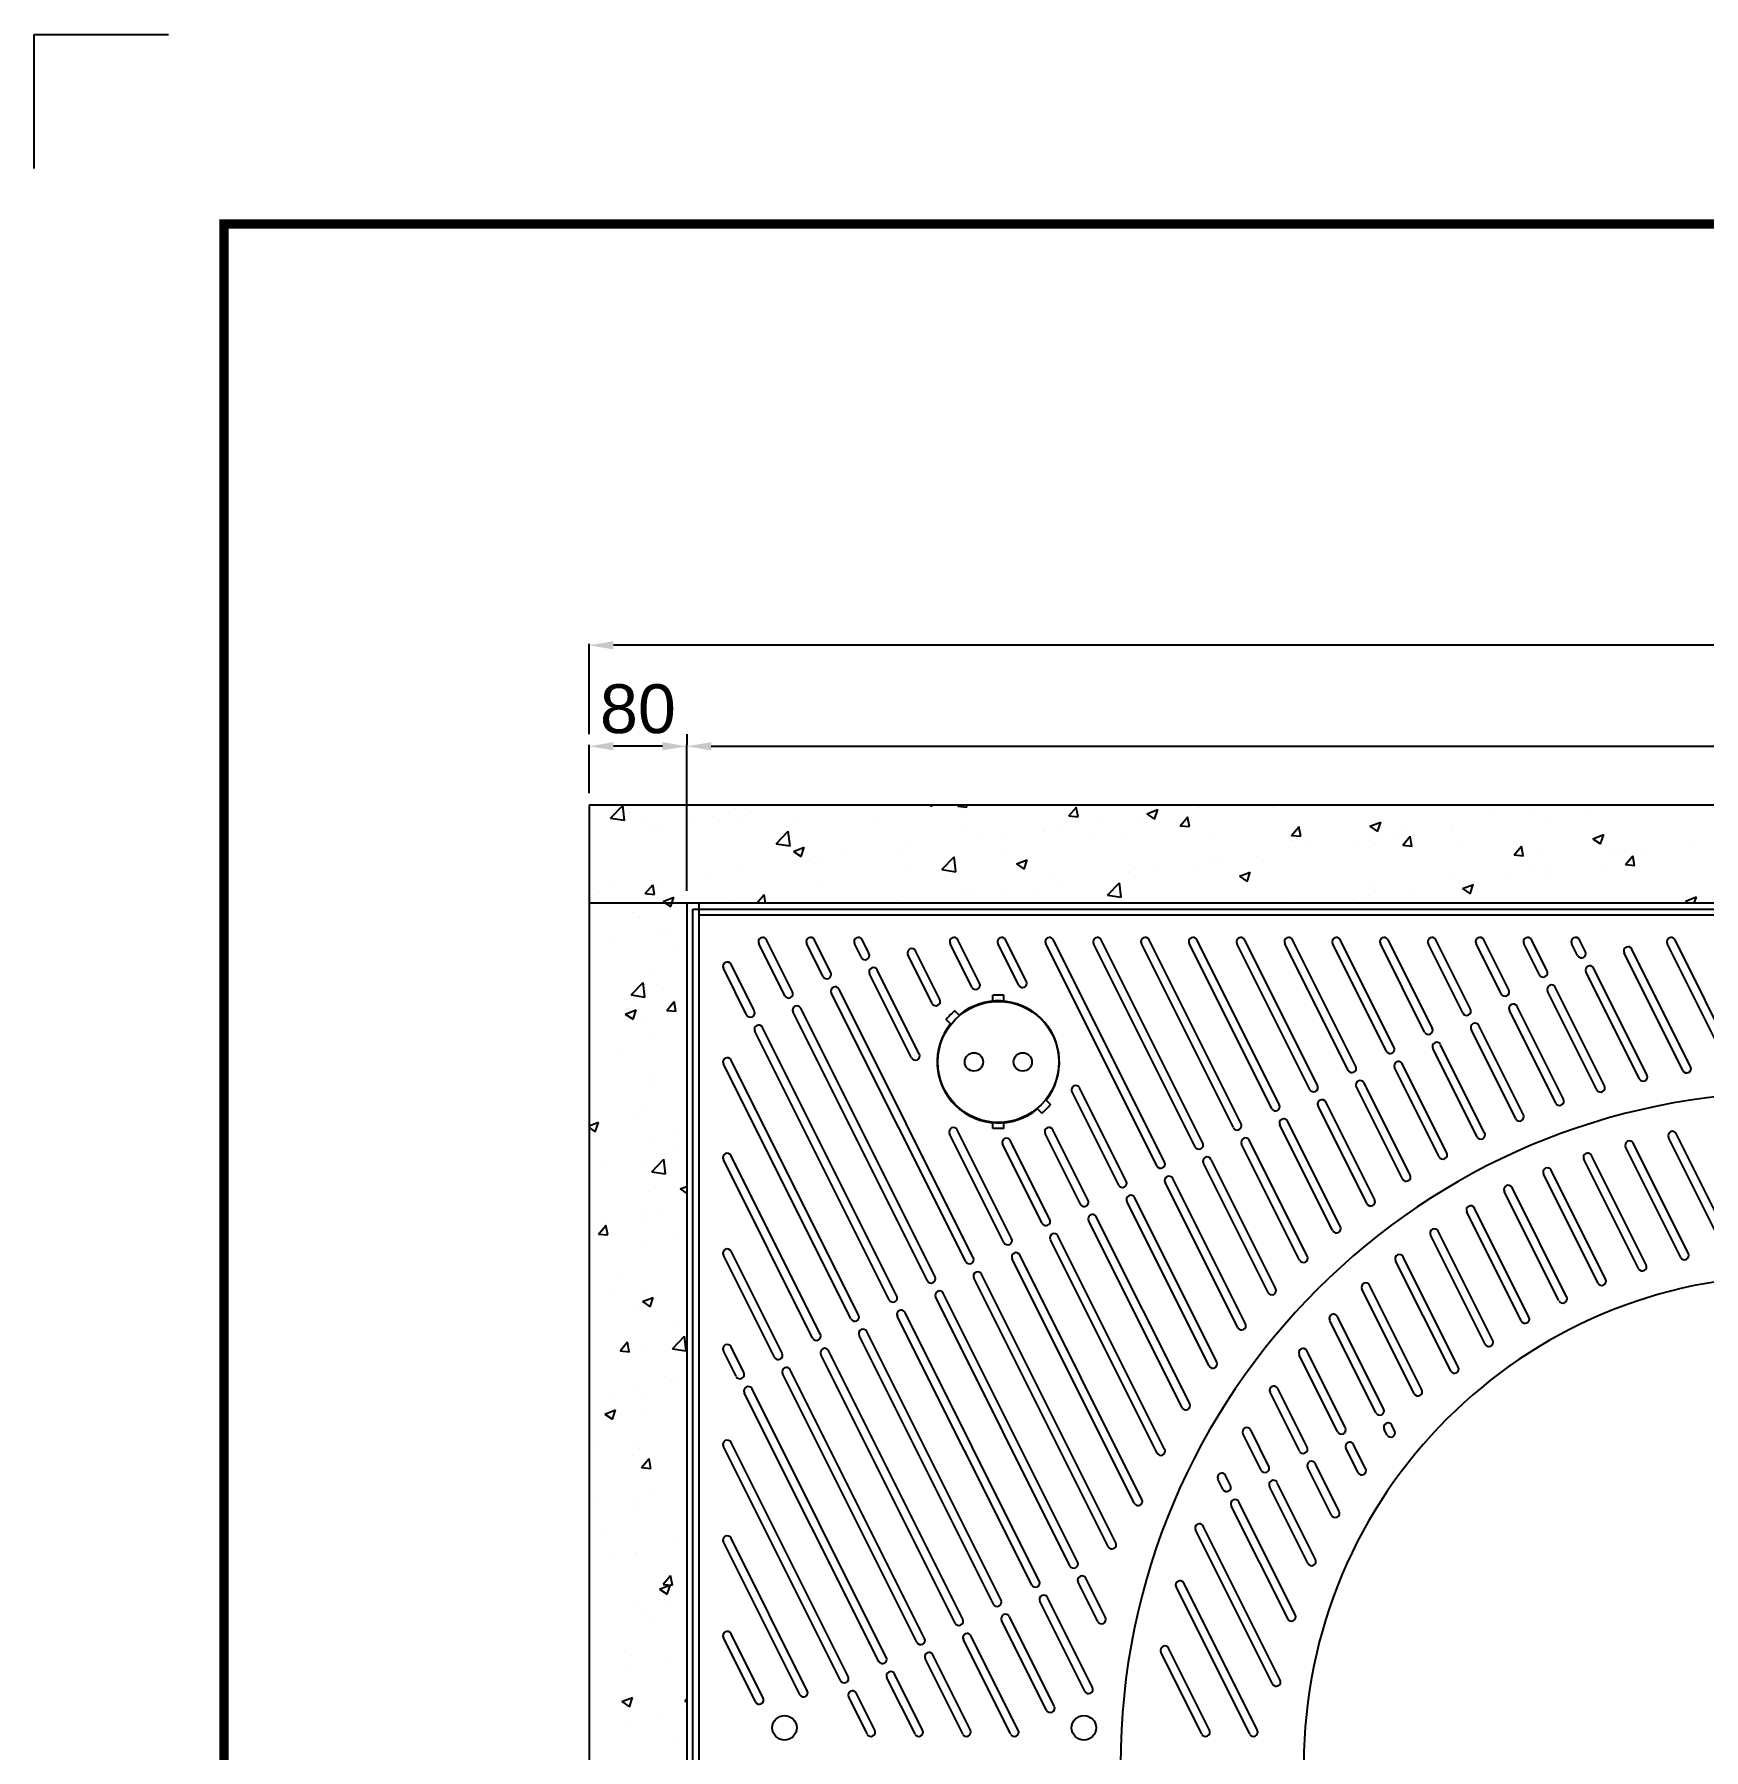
# Model space of a CAD drawing. Header units: millimetres. Extents: x 20003 to 26523, y -49763 to -45153.
# Drawn here: x 20003 to 21369, y -46557 to -45153 of the extents above; entities that cross this region are included whole.
import ezdxf

# ---------------------------------------------------------------- set-up
doc = ezdxf.new("R2010")
doc.units = ezdxf.units.MM
doc.layers.add('LAYOUT', color=7, linetype='Continuous')
doc.layers.add('받침틀', color=251, linetype='Continuous')
doc.styles.get("Standard").update_dxf_attribs({"font": 'arial.ttf'})
doc.dimstyles.new('ISO-25', dxfattribs={"dimtxt": 40, "dimasz": 20, "dimexe": 1.25, "dimexo": 10, "dimgap": 10, "dimtad": 1, "dimdec": 0, "dimtxsty": 'Standard', "dimcen": 2.5, "dimclrd": 3, "dimclre": 3, "dimclrt": 3, "dimadec": 0, "dimazin": 0, "dimtfac": 1, "dimtdec": 0, "dimtmove": 0, "dimatfit": 3, "dimfxl": 0, "dimarcsym": 0})

# ---------------------------------------------------------------- blocks, each defined once
blk = doc.blocks.new('*D35')
at = {"color": 3, "lineweight": -2, "transparency": 16777216}
for p, q in [((20457, -45773.6), (20457, -45734)), ((20517, -45735.3), (20477, -45735.3)), ((20537, -45853.6), (20537, -45734))]:
    blk.add_line(p, q, dxfattribs=at)
at = {"color": 3, "transparency": 16777216}
for points in [[(20477, -45731.9), (20477, -45738.6), (20457, -45735.3)], [(20517, -45731.9), (20517, -45738.6), (20537, -45735.3)]]:
    blk.add_solid(points, dxfattribs=at)
at = {"layer": 'Defpoints', "color": 0, "transparency": 16777216}
for p in [(20457, -45735.3), (20457, -45783.6), (20537, -45863.6)]:
    blk.add_point(p, dxfattribs=at)
at = {"color": 3, "transparency": 16777216, "insert": (20497, -45704.8), "char_height": 40, "attachment_point": 5}
blk.add_mtext('80', dxfattribs=at)
blk = doc.blocks.new('*D36')
at = {"color": 3, "lineweight": -2, "transparency": 16777216}
for p, q in [((20537, -45725.3), (20537, -45734)), ((20557, -45735.3), (22327, -45735.3)), ((22347, -45853.6), (22347, -45734))]:
    blk.add_line(p, q, dxfattribs=at)
at = {"color": 3, "transparency": 16777216}
for points in [[(20557, -45731.9), (20557, -45738.6), (20537, -45735.3)], [(22327, -45731.9), (22327, -45738.6), (22347, -45735.3)]]:
    blk.add_solid(points, dxfattribs=at)
at = {"layer": 'Defpoints', "color": 0, "transparency": 16777216}
for p in [(20537, -45735.3), (22347, -45735.3), (22347, -45863.6)]:
    blk.add_point(p, dxfattribs=at)
at = {"color": 3, "transparency": 16777216, "insert": (21442, -45704.8), "char_height": 40, "attachment_point": 5}
blk.add_mtext('1810', dxfattribs=at)
blk = doc.blocks.new('*D33')
at = {"color": 3, "lineweight": -2, "transparency": 16777216}
for p, q in [((20457, -45725.3), (20457, -45651.4)), ((22407, -45652.6), (20477, -45652.6)), ((22427, -45725.3), (22427, -45651.4))]:
    blk.add_line(p, q, dxfattribs=at)
at = {"color": 3, "transparency": 16777216}
for points in [[(20477, -45649.3), (20477, -45656), (20457, -45652.6)], [(22407, -45649.3), (22407, -45656), (22427, -45652.6)]]:
    blk.add_solid(points, dxfattribs=at)
at = {"layer": 'Defpoints', "color": 0, "transparency": 16777216}
for p in [(20457, -45652.6), (20457, -45735.3), (22427, -45735.3)]:
    blk.add_point(p, dxfattribs=at)
at = {"color": 3, "transparency": 16777216, "insert": (21442, -45622.2), "char_height": 40, "attachment_point": 5}
blk.add_mtext('1970', dxfattribs=at)

msp = doc.modelspace()

# ---------------------------------------------------------------- linework, layer by layer
for p, q in [((20003, -45152.6), (20112.8, -45152.6)), ((20003, -45262.3), (20003, -45152.6)), ((20542, -46568.6), (20542, -45868.6)), ((20542, -45868.6), (22342, -45868.6)), ((20623.6, -45936.2), (20602.3, -45893.6)), ((20654.9, -45920.6), (20641.4, -45893.6)), ((20686.2, -45904.9), (20680.5, -45893.6)), ((20776.6, -45929.2), (20758.8, -45893.6)), ((20815, -45927.7), (20797.9, -45893.6)), ((20928, -46075.6), (20837.1, -45893.6)), ((20959.3, -46060), (20876.2, -45893.6)), ((20990.6, -46044.3), (20915.3, -45893.6)), ((21022, -46028.7), (20954.4, -45893.6)), ((21053.3, -46013), (20993.6, -45893.6)), ((21084.6, -45997.3), (21032.7, -45893.6)), ((21115.9, -45981.7), (21071.8, -45893.6)), ((21147.2, -45966), (21111, -45893.6)), ((21178.5, -45950.4), (21150.1, -45893.6)), ((21209.8, -45934.7), (21189.2, -45893.6)), ((21241.1, -45919.1), (21228.4, -45893.6)), ((21272.4, -45903.4), (21267.5, -45893.6)), ((21395.4, -45992.9), (21345.8, -45893.6)), ((20617.3, -45939.4), (20596, -45896.8)), ((20648.6, -45923.7), (20635.1, -45896.8)), ((20679.9, -45908.1), (20674.3, -45896.8)), ((20737.9, -45945.7), (20717.9, -45905.8)), ((20744.1, -45942.6), (20724.2, -45902.7)), ((20770.3, -45932.4), (20752.5, -45896.8)), ((20808.7, -45930.8), (20791.7, -45896.8)), ((20921.8, -46078.7), (20830.8, -45896.8)), ((20953.1, -46063.1), (20869.9, -45896.8)), ((20984.4, -46047.4), (20909.1, -45896.8)), ((21015.7, -46031.8), (20948.2, -45896.8)), ((21047, -46016.1), (20987.3, -45896.8)), ((21078.3, -46000.5), (21026.4, -45896.8)), ((21109.6, -45984.8), (21065.6, -45896.8)), ((21140.9, -45969.2), (21104.7, -45896.8)), ((21172.2, -45953.5), (21143.8, -45896.8)), ((21203.5, -45937.9), (21183, -45896.8)), ((21234.8, -45922.2), (21222.1, -45896.8)), ((21266.1, -45906.5), (21261.2, -45896.8)), ((21352.3, -46000.7), (21304.1, -45904.3)), ((21358.6, -45997.5), (21310.4, -45901.2)), ((21389.1, -45996.1), (21339.5, -45896.8)), ((20586, -45955), (20567, -45917)), ((20592.3, -45951.9), (20573.2, -45913.8)), ((20721, -45990.3), (20686.6, -45921.5)), ((20727.3, -45987.2), (20692.9, -45918.3)), ((21316.6, -46007.5), (21272.8, -45920)), ((21322.9, -46004.4), (21279.1, -45916.8)), ((20771.5, -46153.9), (20661.6, -45934)), ((21281.9, -46016.4), (21241.5, -45935.6)), ((21288.2, -46013.2), (21247.8, -45932.5)), ((20740.2, -46169.5), (20630.3, -45949.6)), ((20765.3, -46157), (20655.3, -45937.1)), ((20796.5, -45939.1), (20787.5, -45939.1)), ((20787.5, -45944.4), (20787.5, -45939.1)), ((20796.5, -45944.4), (20796.5, -45939.1)), ((21254.5, -46024.1), (21216.5, -45948.2)), ((20733.9, -46172.7), (20624, -45952.8)), ((21221.8, -46037), (21185.2, -45963.8)), ((21248.2, -46027.3), (21210.2, -45951.3)), ((20702.6, -46188.3), (20592.7, -45968.4)), ((20708.9, -46185.2), (20599, -45965.3)), ((21215.5, -46040.1), (21178.9, -45966.9)), ((20677.6, -46200.8), (20573.2, -45992.1)), ((21183.8, -46054.9), (21147.6, -45982.6)), ((21190, -46051.8), (21153.9, -45979.5)), ((20671.3, -46204), (20567, -45995.2)), ((21152.8, -46071.2), (21116.3, -45998.2)), ((21159.1, -46068.1), (21122.6, -45995.1)), ((20890.5, -46094.4), (20852.3, -46018)), ((20896.7, -46091.3), (20858.5, -46014.8)), ((21122.8, -46089.4), (21085, -46013.9)), ((21129, -46086.3), (21091.3, -46010.8)), ((21093.7, -46109.5), (21053.7, -46029.5)), ((21100, -46106.4), (21060, -46026.4)), ((20787.5, -46048.1), (20787.5, -46042.9)), ((20796.5, -46048.1), (20787.5, -46048.1)), ((20796.5, -46048.1), (20796.5, -46042.9)), ((21065.6, -46131.7), (21022.4, -46045.2)), ((21071.9, -46128.6), (21028.7, -46042.1)), ((20796.6, -46141.3), (20752.1, -46052.4)), ((20802.8, -46138.2), (20758.3, -46049.3)), ((20827.9, -46125.7), (20795.5, -46061)), ((20834.1, -46122.6), (20801.8, -46057.9)), ((20859.2, -46110), (20830.3, -46052.2)), ((20865.4, -46106.9), (20836.5, -46049.1)), ((21038.6, -46155.9), (20991.1, -46060.9)), ((21044.9, -46152.8), (20997.4, -46057.7)), ((21356.8, -46150.5), (21311.6, -46060.1)), ((21382.8, -46139.9), (21340.6, -46055.5)), ((21389, -46136.7), (21346.8, -46052.3)), ((20640, -46219.6), (20567, -46073.5)), ((20646.3, -46216.5), (20573.2, -46070.4)), ((21012.7, -46182.3), (20959.8, -46076.5)), ((21019, -46179.2), (20966.1, -46073.4)), ((21316, -46162.8), (21271.2, -46073.2)), ((21322.2, -46159.6), (21277.5, -46070.1)), ((21350.5, -46153.6), (21305.3, -46063.2)), ((20994.2, -46207.9), (20934.7, -46089)), ((21282.8, -46174.6), (21238.1, -46085.4)), ((21289, -46171.5), (21244.4, -46082.2)), ((20970.7, -46239.2), (20903.4, -46104.7)), ((20987.9, -46211), (20928.5, -46092.2)), ((21250.8, -46189), (21206.1, -46099.6)), ((21257.1, -46185.9), (21212.4, -46096.5)), ((20964.4, -46242.3), (20897.2, -46107.8)), ((21220, -46205.6), (21175.4, -46116.4)), ((21226.2, -46202.5), (21181.6, -46113.2)), ((20942.4, -46276.4), (20865.9, -46123.5)), ((20948.6, -46273.3), (20872.1, -46120.3)), ((21196.7, -46221.6), (21151.9, -46132.1)), ((20921.9, -46313.7), (20834.6, -46139.1)), ((20928.1, -46310.6), (20840.8, -46136)), ((21190.4, -46224.7), (21145.7, -46135.2)), ((20608.7, -46235.3), (20567, -46151.7)), ((20615, -46232.1), (20573.2, -46148.6)), ((20903.2, -46354.7), (20803.3, -46154.8)), ((20909.5, -46351.6), (20809.5, -46151.6)), ((21162.2, -46246.5), (21117.1, -46156.3)), ((21168.4, -46243.4), (21123.3, -46153.1)), ((20881.9, -46390.3), (20772, -46170.4)), ((20888.2, -46387.2), (20778.2, -46167.3)), ((20850.6, -46405.9), (20740.7, -46186.1)), ((20856.9, -46402.8), (20746.9, -46182.9)), ((21132.3, -46265.1), (21089.6, -46179.5)), ((21138.6, -46261.9), (21095.8, -46176.4)), ((20819.3, -46421.6), (20709.3, -46201.7)), ((20825.5, -46418.5), (20715.6, -46198.6)), ((21107.3, -46277.6), (21069.5, -46202)), ((20788, -46437.3), (20678, -46217.4)), ((20794.2, -46434.1), (20684.3, -46214.2)), ((21101, -46280.7), (21063.2, -46205.1)), ((20577.4, -46250.9), (20567, -46230)), ((20583.7, -46247.8), (20573.2, -46226.9)), ((20762.9, -46449.8), (20653, -46229.9)), ((21076, -46293.2), (21044.4, -46230)), ((20756.7, -46452.9), (20646.7, -46233)), ((21069.7, -46296.4), (21038.1, -46233.2)), ((20725.4, -46468.6), (20615.4, -46248.7)), ((20731.6, -46465.4), (20621.7, -46245.6)), ((20694.1, -46484.2), (20584.1, -46264.3)), ((20700.3, -46481.1), (20590.4, -46261.2)), ((21038.4, -46312), (21014.4, -46264)), ((21044.7, -46308.9), (21020.7, -46260.9)), ((21007.1, -46327.7), (20992.2, -46297.8)), ((21013.4, -46324.6), (20998.5, -46294.7)), ((21110, -46298.7), (21107.7, -46294.1)), ((21116.3, -46295.6), (21114, -46291)), ((20662.8, -46499.9), (20567, -46308.3)), ((20669, -46496.7), (20573.2, -46305.1)), ((21086.4, -46329.7), (21076.4, -46309.8)), ((21092.6, -46326.6), (21082.7, -46306.7)), ((21064.7, -46364.5), (21045.1, -46325.4)), ((21070.9, -46361.4), (21051.4, -46322.3)), ((20975.8, -46343.3), (20971.7, -46335.2)), ((20982.1, -46340.2), (20978, -46332)), ((21045.2, -46403.9), (21013.8, -46341.1)), ((21051.5, -46400.8), (21020.1, -46338)), ((21028.8, -46449.2), (20982.5, -46356.8)), ((21035, -46446.1), (20988.8, -46353.6)), ((20635.6, -46508.2), (20573.2, -46383.4)), ((21016.4, -46502.7), (20953.3, -46376.6)), ((21022.6, -46499.6), (20959.6, -46373.5)), ((20629.4, -46511.3), (20567, -46386.5)), ((20873.4, -46451.6), (20857.3, -46419.4)), ((20879.7, -46448.4), (20863.6, -46416.2)), ((20997.7, -46543.6), (20937.5, -46423.2)), ((21004, -46540.5), (20943.8, -46420.1)), ((20862.8, -46508.7), (20826, -46435)), ((20869.1, -46505.5), (20832.3, -46431.9)), ((20831.4, -46524.1), (20794.7, -46450.7)), ((20837.7, -46521), (20801, -46447.5)), ((20593.3, -46517.4), (20567, -46464.8)), ((20599.5, -46514.2), (20573.2, -46461.7)), ((20802, -46543.6), (20763.4, -46466.3)), ((20808.3, -46540.5), (20769.6, -46463.2)), ((20762.9, -46543.6), (20732.1, -46482)), ((20769.2, -46540.5), (20738.3, -46478.8)), ((20958.6, -46543.6), (20925.1, -46476.7)), ((20964.8, -46540.5), (20931.3, -46473.5)), ((20723.8, -46543.6), (20700.8, -46497.6)), ((20730, -46540.5), (20707, -46494.5)), ((20690.9, -46540.5), (20675.7, -46510.1)), ((20684.7, -46543.6), (20669.5, -46513.3))]:
    msp.add_line(p, q)
at = {"linetype": 'Continuous'}
for p, q in [((20474.7, -45794.1), (20484.6, -45783.8)), ((20474.7, -45794.1), (20486, -45795.8)), ((20486, -45795.9), (20484.6, -45783.8)), ((20490.4, -45789.6), (20490.4, -45789.6)), ((20541.8, -45794.7), (20541.8, -45794.7)), ((20558.2, -45792.4), (20558.2, -45792.4)), ((20577.2, -45785.8), (20577.2, -45785.8)), ((20580.9, -45795.2), (20580.9, -45795.2)), ((20589.9, -45788.4), (20589.9, -45788.4)), ((20626, -45795.3), (20626, -45795.3)), ((20646.9, -45785.7), (20646.9, -45785.7)), ((20735.9, -45783.6), (20737.3, -45784.6)), ((20737.3, -45784.6), (20737.7, -45783.6)), ((20758.7, -45784.3), (20759.2, -45783.6)), ((20758.7, -45784.3), (20766.2, -45785)), ((20766.2, -45785), (20765.9, -45783.6)), ((20849.7, -45792.3), (20855.9, -45785)), ((20849.7, -45792.3), (20857.3, -45793)), ((20857.3, -45793), (20855.8, -45785)), ((20905.9, -45792.5), (20905.9, -45792.5)), ((20913.5, -45790.5), (20922.4, -45787.1)), ((20913.5, -45790.5), (20919.9, -45794.8)), ((20919.9, -45794.8), (20922.4, -45787.1)), ((20940.8, -45800.3), (20947, -45793)), ((20948.4, -45800.9), (20946.9, -45793)), ((20956.9, -45785.7), (20956.9, -45785.7)), ((20970, -45784.3), (20970, -45784.3)), ((21016.3, -45785.3), (21016.3, -45785.3)), ((21194.9, -45787.8), (21194.9, -45787.8)), ((21229.7, -45790.5), (21229.7, -45790.5)), ((21243.7, -45793.7), (21243.7, -45793.7)), ((21275.4, -45789.5), (21275.4, -45789.5)), ((20503.1, -45798.6), (20503.1, -45798.6)), ((20510, -45798.9), (20510, -45798.9)), ((20516.8, -45803.4), (20516.8, -45803.4)), ((20610.2, -45815.1), (20620.1, -45804.8)), ((20621.5, -45816.9), (20620.1, -45804.8)), ((20693.8, -45798.2), (20693.8, -45798.2)), ((20761.6, -45801), (20761.6, -45801)), ((20796.8, -45806.8), (20796.8, -45806.8)), ((20828.6, -45802.6), (20828.6, -45802.6)), ((20829.4, -45803.9), (20829.4, -45803.9)), ((20840.7, -45801.4), (20840.7, -45801.4)), ((20876.7, -45796.3), (20876.7, -45796.3)), ((20897.2, -45806.8), (20897.2, -45806.8)), ((20940.8, -45800.3), (20948.4, -45800.9)), ((20942.3, -45798.1), (20942.3, -45798.1)), ((20965, -45809.6), (20965, -45809.6)), ((21031.9, -45808.2), (21038.1, -45800.9)), ((21031.9, -45808.2), (21039.5, -45808.9)), ((21039.5, -45808.9), (21038, -45801)), ((21096, -45800.7), (21102.4, -45805)), ((21096.1, -45800.7), (21104.9, -45797.3)), ((21099.6, -45808.1), (21099.6, -45808.1)), ((21102.4, -45805), (21104.9, -45797.3)), ((21120.8, -45800.5), (21120.8, -45800.5)), ((21123, -45816.2), (21129.1, -45808.9)), ((21130.5, -45816.9), (21129.1, -45808.9)), ((21163.4, -45804.2), (21163.4, -45804.2)), ((21163.8, -45800), (21163.8, -45800)), ((21278.6, -45810.9), (21287.5, -45807.4)), ((21284.9, -45815.1), (21287.5, -45807.5)), ((20610.2, -45815.1), (20621.5, -45816.8)), ((20624.3, -45821.3), (20633.2, -45817.9)), ((20624.3, -45821.3), (20630.6, -45825.6)), ((20630.6, -45825.6), (20633.2, -45817.9)), ((20668.5, -45823.7), (20668.5, -45823.7)), ((20710.5, -45819), (20710.5, -45819)), ((20716.6, -45817.4), (20716.6, -45817.4)), ((20774.7, -45810.9), (20774.7, -45810.9)), ((20794.1, -45823.5), (20794.1, -45823.5)), ((20868.2, -45810.8), (20868.2, -45810.8)), ((21032.8, -45812.5), (21032.8, -45812.5)), ((21034.4, -45817.1), (21034.4, -45817.1)), ((21046.8, -45813.2), (21046.8, -45813.2)), ((21083.6, -45814.8), (21083.6, -45814.8)), ((21100.6, -45815.4), (21100.6, -45815.4)), ((21115.4, -45810.6), (21115.4, -45810.6)), ((21123, -45816.2), (21130.6, -45816.9)), ((21168.4, -45818.2), (21168.4, -45818.2)), ((21214.1, -45824.2), (21220.2, -45816.9)), ((21214.1, -45824.2), (21221.7, -45824.8)), ((21221.6, -45824.9), (21220.2, -45816.9)), ((21236.2, -45821.1), (21236.2, -45821.1)), ((21278.6, -45810.9), (21284.9, -45815.1)), ((21293.4, -45823.8), (21293.4, -45823.8)), ((21304, -45824), (21304, -45824)), ((21317.4, -45819.5), (21317.4, -45819.5)), ((21357.6, -45815.7), (21357.6, -45815.7)), ((20579.4, -45837.5), (20579.4, -45837.5)), ((20636.7, -45827.9), (20636.7, -45827.9)), ((20645.3, -45828), (20645.3, -45828)), ((20720.1, -45836.2), (20720.1, -45836.2)), ((20745.8, -45836.1), (20755.7, -45825.8)), ((20745.8, -45836.1), (20757.1, -45837.9)), ((20757.1, -45837.9), (20755.7, -45825.8)), ((20806.8, -45831.5), (20815.7, -45828.1)), ((20806.8, -45831.5), (20813.1, -45835.8)), ((20813.1, -45835.8), (20815.7, -45828.1)), ((20904.3, -45834.7), (20904.3, -45834.7)), ((20923.5, -45835.8), (20923.5, -45835.8)), ((20955.3, -45831.7), (20955.3, -45831.7)), ((20968.5, -45826.6), (20968.5, -45826.6)), ((20972.7, -45825.9), (20972.7, -45825.9)), ((20989.3, -45841.7), (20998.2, -45838.2)), ((20995.7, -45845.9), (20998.2, -45838.2)), ((21003.4, -45825.3), (21003.4, -45825.3)), ((21228.2, -45832.8), (21228.2, -45832.8)), ((21243.4, -45832.2), (21243.4, -45832.2)), ((21290.1, -45833.3), (21290.1, -45833.3)), ((21305.2, -45832.1), (21311.3, -45824.8)), ((21305.2, -45832.1), (21312.8, -45832.8)), ((21312.7, -45832.8), (21311.3, -45824.9)), ((20476.6, -45849), (20476.6, -45849)), ((20503, -45855.9), (20509.1, -45848.7)), ((20508.4, -45844.8), (20508.4, -45844.8)), ((20510.5, -45856.6), (20509.1, -45848.7)), ((20515.2, -45845.6), (20515.2, -45845.6)), ((20556.5, -45838.5), (20556.5, -45838.5)), ((20646, -45848.9), (20646, -45848.9)), ((20824.6, -45851.4), (20824.6, -45851.4)), ((20839.1, -45843.7), (20839.1, -45843.7)), ((20843.3, -45846.4), (20843.3, -45846.4)), ((20881.3, -45857.2), (20891.2, -45846.9)), ((20892.6, -45858.9), (20891.2, -45846.9)), ((20898.6, -45838.7), (20898.6, -45838.7)), ((20989.3, -45841.7), (20995.7, -45845.9)), ((21098.1, -45850.4), (21098.1, -45850.4)), ((21162.2, -45842.3), (21162.2, -45842.3)), ((21169.3, -45845), (21169.3, -45845)), ((21171.9, -45851.8), (21180.8, -45848.4)), ((21171.9, -45851.8), (21178.2, -45856.1)), ((21178.2, -45856.1), (21180.7, -45848.4)), ((21210.2, -45843.8), (21210.2, -45843.8)), ((21242, -45839.6), (21242, -45839.6)), ((20465.7, -45854.5), (20465.7, -45854.5)), ((20503, -45855.9), (20510.6, -45856.6)), ((20517.6, -45862.3), (20526.5, -45858.9)), ((20517.6, -45862.3), (20519.6, -45863.6)), ((20519.6, -45863.6), (20523.9, -45866.5)), ((20523.9, -45866.5), (20524.9, -45863.6)), ((20524.9, -45863.6), (20526.5, -45858.9)), ((20533.5, -45857.3), (20533.5, -45857.3)), ((20571.9, -45861.6), (20571.9, -45861.6)), ((20594.3, -45863.6), (20600.2, -45856.6)), ((20601.4, -45863.6), (20600.2, -45856.6)), ((20601.3, -45860.2), (20601.3, -45860.2)), ((20669.1, -45863.1), (20669.1, -45863.1)), ((20709, -45861.3), (20709, -45861.3)), ((20763.4, -45856.9), (20763.4, -45856.9)), ((20773.1, -45853.2), (20773.1, -45853.2)), ((20795.2, -45852.7), (20795.2, -45852.7)), ((20881.3, -45857.1), (20892.6, -45858.9)), ((21032.9, -45859.4), (21032.9, -45859.4)), ((21081.9, -45860.7), (21081.9, -45860.7)), ((21095.3, -45857.7), (21095.3, -45857.7)), ((21130, -45854.3), (21130, -45854.3)), ((21354.4, -45862), (21363.3, -45858.6)), ((21354.4, -45862), (21356.8, -45863.6)), ((21356, -45858), (21356, -45858)), ((21361.6, -45863.6), (21363.3, -45858.6)), ((20492.5, -45871.5), (20492.5, -45871.5)), ((20497.9, -45874.3), (20497.9, -45874.3)), ((20513.7, -45887.9), (20513.7, -45887.9)), ((20523.1, -45888.5), (20523.1, -45888.5)), ((20475, -45894.9), (20475, -45894.9)), ((20528.3, -45902.2), (20528.3, -45902.2)), ((20508.2, -45921.9), (20508.2, -45921.9)), ((20491.5, -45938.8), (20501.4, -45928.5)), ((20502.8, -45940.6), (20501.4, -45928.5)), ((20512.1, -45930.2), (20512.1, -45930.2)), ((20489.6, -45938.6), (20489.6, -45938.6)), ((20491.5, -45938.8), (20502.8, -45940.6)), ((20520.6, -45951.5), (20526.7, -45944.2)), ((20528.1, -45952.2), (20526.7, -45944.2)), ((20486.7, -45954.4), (20495.6, -45950.9)), ((20486.7, -45954.4), (20493, -45958.6)), ((20493, -45958.6), (20495.6, -45951)), ((20502.7, -45959.4), (20502.7, -45959.4)), ((20520.6, -45951.5), (20528.2, -45952.1)), ((20510.6, -45972.5), (20510.6, -45972.5)), ((20536.4, -45978.2), (20536.4, -45978.2)), ((20483.5, -45986.8), (20483.5, -45986.8)), ((20510.3, -46003.9), (20510.3, -46003.9)), ((20509.1, -46014.8), (20509.1, -46014.8)), ((20503, -46028.3), (20503, -46028.3)), ((20534.8, -46024.1), (20534.8, -46024.1)), ((20457, -46046), (20464.7, -46043)), ((20457, -46047.3), (20462.1, -46050.7)), ((20462.1, -46050.7), (20464.7, -46043.1)), ((20497.5, -46035.2), (20497.5, -46035.2)), ((20458.2, -46051.4), (20458.2, -46051.4)), ((20507.5, -46057), (20507.5, -46057)), ((20526, -46054.2), (20526, -46054.2)), ((20501.4, -46074.2), (20501.4, -46074.2)), ((20508.4, -46083.6), (20518.3, -46073.3)), ((20519.7, -46085.3), (20518.3, -46073.3)), ((20527.9, -46063), (20527.9, -46063)), ((20469.6, -46078.4), (20469.6, -46078.4)), ((20508.4, -46083.5), (20519.7, -46085.3)), ((20506, -46099.3), (20506, -46099.3)), ((20531.6, -46097.6), (20537, -46095.5)), ((20531.6, -46097.6), (20537, -46101.2)), ((20501.3, -46119.1), (20501.3, -46119.1)), ((20516.1, -46117.9), (20516.1, -46117.9)), ((20464.8, -46134.6), (20470.9, -46127.3)), ((20468, -46124.3), (20468, -46124.3)), ((20472.3, -46135.2), (20470.8, -46127.3)), ((20502.4, -46120.2), (20502.4, -46120.2)), ((20460.3, -46133.3), (20460.3, -46133.3)), ((20464.8, -46134.6), (20472.4, -46135.2)), ((20504.4, -46141.6), (20504.4, -46141.6)), ((20528.1, -46136.2), (20528.1, -46136.2)), ((20482.7, -46168), (20482.7, -46168)), ((20476, -46183.7), (20476, -46183.7)), ((20500.7, -46189.7), (20509.6, -46186.3)), ((20502.9, -46183.9), (20502.9, -46183.9)), ((20507, -46194), (20509.6, -46186.3)), ((20497.1, -46196), (20497.1, -46196)), ((20500.7, -46189.7), (20507, -46194)), ((20529.5, -46207.5), (20529.5, -46207.5)), ((20482.4, -46230.1), (20488.5, -46222.8)), ((20482.4, -46230.1), (20490, -46230.8)), ((20489.9, -46230.8), (20488.5, -46222.8)), ((20501.3, -46226.1), (20501.3, -46226.1)), ((20525.2, -46228.3), (20535.1, -46218)), ((20525.2, -46228.3), (20536.5, -46230)), ((20527.6, -46223.9), (20527.6, -46223.9)), ((20536.5, -46230.1), (20535.1, -46218)), ((20496.1, -46257.6), (20496.1, -46257.6)), ((20519.1, -46251.4), (20519.1, -46251.4)), ((20527.9, -46253.4), (20527.9, -46253.4)), ((20478.1, -46265.6), (20478.1, -46265.6)), ((20499.8, -46268.4), (20499.8, -46268.4)), ((20469.8, -46281.8), (20478.7, -46278.4)), ((20469.8, -46281.8), (20476.1, -46286.1)), ((20476.1, -46286.1), (20478.7, -46278.4)), ((20502, -46281), (20502, -46281)), ((20462.7, -46307.7), (20462.7, -46307.7)), ((20494.5, -46303.5), (20494.5, -46303.5)), ((20498.2, -46310.7), (20498.2, -46310.7)), ((20493.8, -46316), (20493.8, -46316)), ((20500, -46325.6), (20506.1, -46318.3)), ((20500, -46325.6), (20507.6, -46326.3)), ((20507.5, -46326.3), (20506.1, -46318.3)), ((20461.1, -46353.6), (20461.1, -46353.6)), ((20496.7, -46353), (20496.7, -46353)), ((20496.7, -46356.8), (20496.7, -46356.8)), ((20509.2, -46347.3), (20509.2, -46347.3)), ((20469.1, -46380.9), (20469.1, -46380.9)), ((20527.2, -46384.7), (20527.2, -46384.7)), ((20536.9, -46383.7), (20536.9, -46383.7)), ((20475.7, -46397.4), (20475.7, -46397.4)), ((20495.2, -46395.2), (20495.2, -46395.2)), ((20495.9, -46397.9), (20495.9, -46397.9)), ((20517.6, -46421.1), (20523.8, -46413.9)), ((20525.2, -46421.8), (20523.7, -46413.9)), ((20514.7, -46425), (20523.6, -46421.6)), ((20514.7, -46425), (20521, -46429.3)), ((20517.6, -46421.2), (20525.2, -46421.8)), ((20521, -46429.3), (20523.6, -46421.6)), ((20493.6, -46437.5), (20493.6, -46437.5)), ((20501.6, -46441.8), (20501.6, -46441.8)), ((20522.5, -46436.9), (20522.5, -46436.9)), ((20511.6, -46448.3), (20511.6, -46448.3)), ((20492.1, -46479.8), (20492.1, -46479.8)), ((20520.9, -46482.8), (20520.9, -46482.8)), ((20489.1, -46487), (20489.1, -46487)), ((20483.8, -46517.1), (20492.7, -46513.7)), ((20483.8, -46517.1), (20490.1, -46521.4)), ((20486.9, -46513.2), (20486.9, -46513.2)), ((20490.1, -46521.4), (20492.7, -46513.7)), ((20490.5, -46522.1), (20490.5, -46522.1)), ((20496.4, -46517.6), (20496.4, -46517.6)), ((20535.3, -46516.7), (20537, -46514.6)), ((20535.3, -46516.7), (20537, -46516.8)), ((20487.5, -46532.9), (20487.5, -46532.9)), ((20513.7, -46530.3), (20513.7, -46530.3)), ((20535.6, -46526.6), (20535.6, -46526.6)), ((20526.8, -46545.5), (20526.8, -46545.5))]:
    msp.add_line(p, q, dxfattribs=at)
msp.add_lwpolyline([(20827.6, -46035.6, 0.045549), (20834.6, -46028.4), (20831, -46024.9, 0.904534), (20759.9, -45955.3), (20756.3, -45951.7, 0.045549), (20749.3, -45958.9), (20752.9, -45962.4, 0.904534), (20824, -46032)], format="xyb", close=True)
for centre, radius in [((20792, -45993.6), 49.5), ((20772, -45993.6), 7.5), ((20812, -45993.6), 7.5), ((20617, -46538.6), 10), ((20862, -46538.6), 10)]:
    msp.add_circle(centre, radius)
for centre, radius, start, end in [((20599.1, -45895.2), 3.5, 26.5651, 206.5651), ((20638.3, -45895.2), 3.5, 26.5651, 206.5651), ((20677.4, -45895.2), 3.5, 26.5651, 206.5651), ((20755.7, -45895.2), 3.5, 26.5651, 206.5651), ((20794.8, -45895.2), 3.5, 26.5651, 206.5651), ((20833.9, -45895.2), 3.5, 26.5651, 206.5651), ((20873.1, -45895.2), 3.5, 26.5651, 206.5651), ((20912.2, -45895.2), 3.5, 26.5651, 206.5651), ((20951.3, -45895.2), 3.5, 26.5651, 206.5651), ((20990.4, -45895.2), 3.5, 26.5651, 206.5651), ((21029.6, -45895.2), 3.5, 26.5651, 206.5651), ((21068.7, -45895.2), 3.5, 26.5651, 206.5651), ((21107.8, -45895.2), 3.5, 26.5651, 206.5651), ((21147, -45895.2), 3.5, 26.5651, 206.5651), ((21186.1, -45895.2), 3.5, 26.5651, 206.5651), ((21225.2, -45895.2), 3.5, 26.5651, 206.5651), ((21264.4, -45895.2), 3.5, 26.5651, 206.5651), ((21342.6, -45895.2), 3.5, 26.5651, 206.5651), ((20683, -45906.5), 3.5, 206.5651, 26.5651), ((20721.1, -45904.3), 3.5, 26.5651, 206.5651), ((21269.3, -45905), 3.5, 206.5651, 26.5651), ((21307.3, -45902.8), 3.5, 26.5651, 206.5651), ((20570.1, -45915.4), 3.5, 26.5651, 206.5651), ((20651.7, -45922.1), 3.5, 206.5651, 26.5651), ((20689.7, -45919.9), 3.5, 26.5651, 206.5651), ((21238, -45920.7), 3.5, 206.5651, 26.5651), ((21276, -45918.4), 3.5, 26.5651, 206.5651), ((20620.4, -45937.8), 3.5, 206.5651, 26.5651), ((20658.4, -45935.6), 3.5, 26.5651, 206.5651), ((20773.5, -45930.8), 3.5, 206.5651, 26.5651), ((20811.8, -45929.3), 3.5, 206.5651, 26.5651), ((21206.7, -45936.3), 3.5, 206.5651, 26.5651), ((21244.7, -45934.1), 3.5, 26.5651, 206.5651), ((20627.1, -45951.2), 3.5, 26.5651, 206.5651), ((20741, -45944.1), 3.5, 206.5651, 26.5651), ((21175.3, -45952), 3.5, 206.5651, 26.5651), ((21213.4, -45949.7), 3.5, 26.5651, 206.5651), ((20589.1, -45953.5), 3.5, 206.5651, 26.5651), ((20595.8, -45966.9), 3.5, 26.5651, 206.5651), ((21182.1, -45965.4), 3.5, 26.5651, 206.5651), ((21144, -45967.6), 3.5, 206.5651, 26.5651), ((21150.7, -45981), 3.5, 26.5651, 206.5651), ((20570.1, -45993.7), 3.5, 26.5651, 206.5651), ((20724.2, -45988.7), 3.5, 206.5651, 26.5651), ((21112.7, -45983.3), 3.5, 206.5651, 26.5651), ((21081.4, -45998.9), 3.5, 206.5651, 26.5651), ((21119.4, -45996.7), 3.5, 26.5651, 206.5651), ((21319.7, -46005.9), 3.5, 206.5651, 26.5651), ((21355.4, -45999.1), 3.5, 206.5651, 26.5651), ((20855.4, -46016.4), 3.5, 26.5651, 206.5651), ((21442, -46568.6), 550, 0, 180), ((21050.1, -46014.6), 3.5, 206.5651, 26.5651), ((21088.1, -46012.3), 3.5, 26.5651, 206.5651), ((21285, -46014.8), 3.5, 206.5651, 26.5651), ((21018.8, -46030.2), 3.5, 206.5651, 26.5651), ((21056.8, -46028), 3.5, 26.5651, 206.5651), ((21251.4, -46025.7), 3.5, 206.5651, 26.5651), ((20755.2, -46050.8), 3.5, 26.5651, 206.5651), ((20833.4, -46050.7), 3.5, 26.5651, 206.5651), ((20987.5, -46045.9), 3.5, 206.5651, 26.5651), ((21025.5, -46043.6), 3.5, 26.5651, 206.5651), ((21218.6, -46038.5), 3.5, 206.5651, 26.5651), ((20798.7, -46059.5), 3.5, 26.5651, 206.5651), ((20956.2, -46061.5), 3.5, 206.5651, 26.5651), ((20994.2, -46059.3), 3.5, 26.5651, 206.5651), ((21186.9, -46053.3), 3.5, 206.5651, 26.5651), ((21308.5, -46061.7), 3.5, 26.5651, 206.5651), ((21343.7, -46053.9), 3.5, 26.5651, 206.5651), ((20570.1, -46071.9), 3.5, 26.5651, 206.5651), ((20924.9, -46077.2), 3.5, 206.5651, 26.5651), ((20962.9, -46074.9), 3.5, 26.5651, 206.5651), ((21155.9, -46069.6), 3.5, 206.5651, 26.5651), ((21274.3, -46071.7), 3.5, 26.5651, 206.5651), ((20931.6, -46090.6), 3.5, 26.5651, 206.5651), ((21125.9, -46087.8), 3.5, 206.5651, 26.5651), ((21241.3, -46083.8), 3.5, 26.5651, 206.5651), ((20893.6, -46092.8), 3.5, 206.5651, 26.5651), ((20900.3, -46106.2), 3.5, 26.5651, 206.5651), ((21209.3, -46098.1), 3.5, 26.5651, 206.5651), ((20862.3, -46108.5), 3.5, 206.5651, 26.5651), ((20869, -46121.9), 3.5, 26.5651, 206.5651), ((21096.8, -46108), 3.5, 206.5651, 26.5651), ((21178.5, -46114.8), 3.5, 26.5651, 206.5651), ((20831, -46124.1), 3.5, 206.5651, 26.5651), ((21068.8, -46130.1), 3.5, 206.5651, 26.5651), ((21148.8, -46133.7), 3.5, 26.5651, 206.5651), ((20570.1, -46150.2), 3.5, 26.5651, 206.5651), ((20799.7, -46139.8), 3.5, 206.5651, 26.5651), ((20837.7, -46137.5), 3.5, 26.5651, 206.5651), ((20768.4, -46155.4), 3.5, 206.5651, 26.5651), ((20806.4, -46153.2), 3.5, 26.5651, 206.5651), ((21041.8, -46154.3), 3.5, 206.5651, 26.5651), ((21120.2, -46154.7), 3.5, 26.5651, 206.5651), ((21319.1, -46161.2), 3.5, 206.5651, 26.5651), ((21353.6, -46152), 3.5, 206.5651, 26.5651), ((20737.1, -46171.1), 3.5, 206.5651, 26.5651), ((20775.1, -46168.9), 3.5, 26.5651, 206.5651), ((21442, -46568.6), 400, 0, 180), ((21092.7, -46177.9), 3.5, 26.5651, 206.5651), ((21285.9, -46173), 3.5, 206.5651, 26.5651), ((20705.8, -46186.7), 3.5, 206.5651, 26.5651), ((20743.8, -46184.5), 3.5, 26.5651, 206.5651), ((21015.8, -46180.7), 3.5, 206.5651, 26.5651), ((21254, -46187.5), 3.5, 206.5651, 26.5651), ((20674.5, -46202.4), 3.5, 206.5651, 26.5651), ((20712.5, -46200.2), 3.5, 26.5651, 206.5651), ((21066.3, -46203.5), 3.5, 26.5651, 206.5651), ((21223.1, -46204), 3.5, 206.5651, 26.5651), ((20643.2, -46218), 3.5, 206.5651, 26.5651), ((20681.2, -46215.8), 3.5, 26.5651, 206.5651), ((20991.1, -46209.5), 3.5, 206.5651, 26.5651), ((20570.1, -46228.4), 3.5, 26.5651, 206.5651), ((20649.9, -46231.5), 3.5, 26.5651, 206.5651), ((21041.3, -46231.6), 3.5, 26.5651, 206.5651), ((21193.5, -46223.1), 3.5, 206.5651, 26.5651), ((20611.9, -46233.7), 3.5, 206.5651, 26.5651), ((20618.6, -46247.1), 3.5, 26.5651, 206.5651), ((20967.6, -46240.8), 3.5, 206.5651, 26.5651), ((21165.3, -46244.9), 3.5, 206.5651, 26.5651), ((20580.6, -46249.4), 3.5, 206.5651, 26.5651), ((20587.3, -46262.8), 3.5, 26.5651, 206.5651), ((21017.5, -46262.4), 3.5, 26.5651, 206.5651), ((20945.5, -46274.9), 3.5, 206.5651, 26.5651), ((21135.5, -46263.5), 3.5, 206.5651, 26.5651), ((21104.2, -46279.2), 3.5, 206.5651, 26.5651), ((20995.3, -46296.3), 3.5, 26.5651, 206.5651), ((21072.9, -46294.8), 3.5, 206.5651, 26.5651), ((21110.9, -46292.6), 3.5, 26.5651, 206.5651), ((21113.2, -46297.2), 3.5, 206.5651, 26.5651), ((20570.1, -46306.7), 3.5, 26.5651, 206.5651), ((20925, -46312.1), 3.5, 206.5651, 26.5651), ((21041.6, -46310.5), 3.5, 206.5651, 26.5651), ((21079.6, -46308.2), 3.5, 26.5651, 206.5651), ((21010.2, -46326.1), 3.5, 206.5651, 26.5651), ((21048.3, -46323.9), 3.5, 26.5651, 206.5651), ((21089.5, -46328.1), 3.5, 206.5651, 26.5651), ((20974.9, -46333.6), 3.5, 26.5651, 206.5651), ((20978.9, -46341.8), 3.5, 206.5651, 26.5651), ((21017, -46339.5), 3.5, 26.5651, 206.5651), ((20906.4, -46353.2), 3.5, 206.5651, 26.5651), ((20985.7, -46355.2), 3.5, 26.5651, 206.5651), ((20956.5, -46375.1), 3.5, 26.5651, 206.5651), ((21067.8, -46363), 3.5, 206.5651, 26.5651), ((20570.1, -46385), 3.5, 26.5651, 206.5651), ((20885, -46388.7), 3.5, 206.5651, 26.5651), ((20853.7, -46404.4), 3.5, 206.5651, 26.5651), ((21048.4, -46402.4), 3.5, 206.5651, 26.5651), ((20822.4, -46420), 3.5, 206.5651, 26.5651), ((20860.4, -46417.8), 3.5, 26.5651, 206.5651), ((20940.6, -46421.7), 3.5, 26.5651, 206.5651), ((20791.1, -46435.7), 3.5, 206.5651, 26.5651), ((20829.1, -46433.5), 3.5, 26.5651, 206.5651), ((20759.8, -46451.3), 3.5, 206.5651, 26.5651), ((20797.8, -46449.1), 3.5, 26.5651, 206.5651), ((20876.5, -46450), 3.5, 206.5651, 26.5651), ((21031.9, -46447.7), 3.5, 206.5651, 26.5651), ((20570.1, -46463.2), 3.5, 26.5651, 206.5651), ((20728.5, -46467), 3.5, 206.5651, 26.5651), ((20766.5, -46464.8), 3.5, 26.5651, 206.5651), ((20697.2, -46482.6), 3.5, 206.5651, 26.5651), ((20735.2, -46480.4), 3.5, 26.5651, 206.5651), ((20928.2, -46475.1), 3.5, 26.5651, 206.5651), ((20665.9, -46498.3), 3.5, 206.5651, 26.5651), ((20703.9, -46496.1), 3.5, 26.5651, 206.5651), ((20632.5, -46509.8), 3.5, 206.5651, 26.5651), ((20672.6, -46511.7), 3.5, 26.5651, 206.5651), ((20865.9, -46507.1), 3.5, 206.5651, 26.5651), ((21019.5, -46501.1), 3.5, 206.5651, 26.5651), ((20596.4, -46515.8), 3.5, 206.5651, 26.5651), ((20834.6, -46522.6), 3.5, 206.5651, 26.5651), ((20687.8, -46542.1), 3.5, 206.5651, 26.5651), ((20726.9, -46542.1), 3.5, 206.5651, 26.5651), ((20766, -46542.1), 3.5, 206.5651, 26.5651), ((20805.2, -46542.1), 3.5, 206.5651, 26.5651), ((20961.7, -46542.1), 3.5, 206.5651, 26.5651), ((21000.8, -46542.1), 3.5, 206.5651, 26.5651)]:
    msp.add_arc(centre, radius, start, end)
at = {"layer": 'LAYOUT', "const_width": 7.76}
msp.add_lwpolyline([(20158.2, -49607.7), (26367.5, -49607.7), (26367.5, -45307.8), (20158.2, -45307.8)], close=True, dxfattribs=at)
at = {"layer": '받침틀'}
for p, q in [((20457, -45783.6), (20457, -47353.6)), ((22427, -45783.6), (20457, -45783.6)), ((22427, -45863.6), (20457, -45863.6)), ((20537, -45863.6), (20537, -47273.6)), ((20547, -45863.6), (20547, -47273.6)), ((22337, -45873.6), (20547, -45873.6))]:
    msp.add_line(p, q, dxfattribs=at)

# ---------------------------------------------------------------- dimensions: what is measured, and where the dimension line sits
for base, p1, p2, picture, middle in [((20457, -45652.6), (22427, -45735.3), (20457, -45735.3), '*D33', (21442, -45622.2)), ((20457, -45735.3), (20537, -45863.6), (20457, -45783.6), '*D35', (20497, -45704.8)), ((22347, -45735.3), (20537, -45735.3), (22347, -45863.6), '*D36', (21442, -45704.8))]:
    dim = msp.add_linear_dim(base=base, p1=p1, p2=p2, dimstyle='ISO-25')
    dim.commit()
    dim.dimension.update_dxf_attribs({"geometry": picture, "text_midpoint": middle})

doc.saveas('drawing.dxf')
